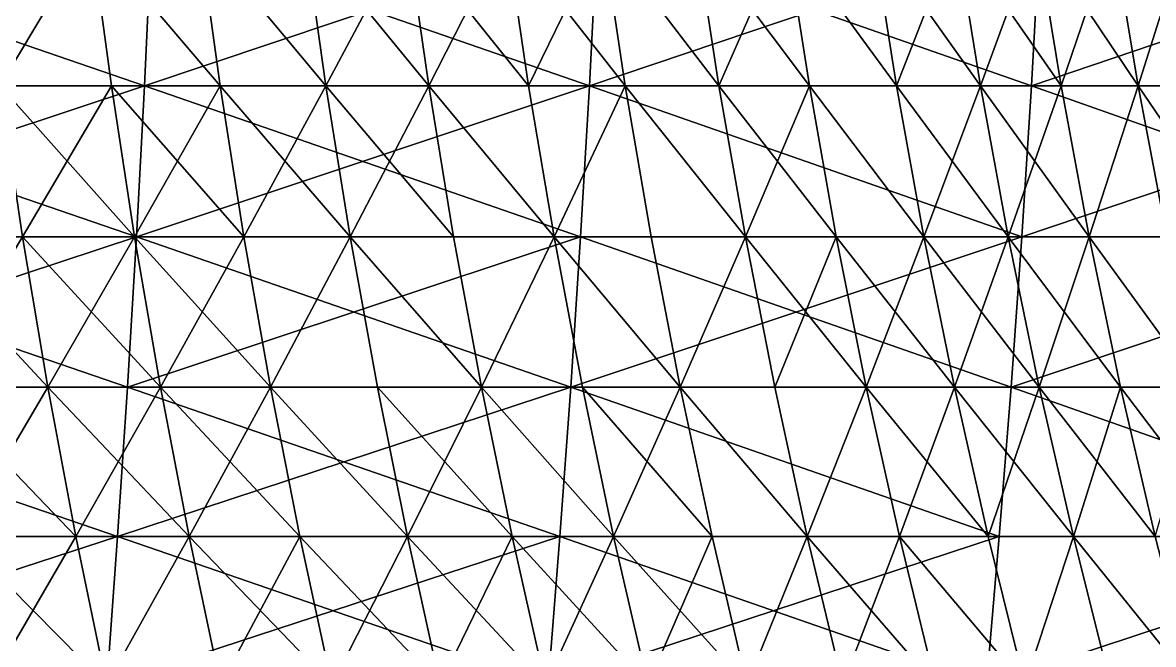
# Model space of a CAD drawing. Header units: millimetres. Extents: x -3250 to 6200, y -3250 to 3250.
# Drawn here: x 4372.6 to 4518.5, y -230.6 to -150.4 of the extents above; entities that cross this region are included whole.
import ezdxf

# ---------------------------------------------------------------- set-up
doc = ezdxf.new("R2010")
doc.units = ezdxf.units.MM
doc.header["$MEASUREMENT"] = 0
doc.layers.add('MESH_3D', color=2, linetype='CONTINUOUS')

msp = doc.modelspace()

# ---------------------------------------------------------------- linework, layer by layer
at = {"layer": 'MESH_3D'}
for points in [[(4331.35, -138.92, 472.02), (4388.3, -158.52, 489.59), (4330.52, -158.52, 475.64)], [(4389.22, -138.92, 26214.01), (4330.52, -158.52, 26224.36), (4388.3, -158.52, 26210.41)], [(4389.22, -138.92, 26214.01), (4331.35, -138.92, 26227.98), (4330.52, -158.52, 26224.36)], [(4331.35, -138.92, 472.02), (4389.22, -138.92, 485.99), (4388.3, -158.52, 489.59)], [(4369.66, -158.52, 2215.95), (4381.39, -138.92, 2232.92), (4367.08, -138.92, 2218.61)], [(4381.39, -138.92, 24467.08), (4369.66, -158.52, 24484.05), (4367.08, -138.92, 24481.39)], [(4369.66, -158.52, 2215.95), (4384.05, -158.52, 2230.34), (4381.39, -138.92, 2232.92)], [(4384.05, -158.52, 24469.66), (4369.66, -158.52, 24484.05), (4381.39, -138.92, 24467.08)], [(4381.39, -138.92, 2232.92), (4398.07, -158.52, 2245.07), (4395.35, -138.92, 2247.6)], [(4384.05, -158.52, 2230.34), (4398.07, -158.52, 2245.07), (4381.39, -138.92, 2232.92)], [(4398.07, -158.52, 24454.93), (4384.05, -158.52, 24469.66), (4381.39, -138.92, 24467.08)], [(4398.07, -158.52, 24454.93), (4381.39, -138.92, 24467.08), (4395.35, -138.92, 24452.4)], [(4389.22, -138.92, 485.99), (4445.72, -158.52, 504.97), (4388.3, -158.52, 489.59)], [(4446.73, -138.92, 26198.6), (4388.3, -158.52, 26210.41), (4445.72, -158.52, 26195.03)], [(4446.73, -138.92, 26198.6), (4389.22, -138.92, 26214.01), (4388.3, -158.52, 26210.41)], [(4389.22, -138.92, 485.99), (4446.73, -138.92, 501.4), (4445.72, -158.52, 504.97)], [(4395.35, -138.92, 2247.6), (4411.72, -158.52, 2260.16), (4408.94, -138.92, 2262.61)], [(4398.07, -158.52, 2245.07), (4411.72, -158.52, 2260.16), (4395.35, -138.92, 2247.6)], [(4411.72, -158.52, 24439.84), (4398.07, -158.52, 24454.93), (4395.35, -138.92, 24452.4)], [(4411.72, -158.52, 24439.84), (4395.35, -138.92, 24452.4), (4408.94, -138.92, 24437.39)], [(4411.72, -158.52, 2260.16), (4422.15, -138.92, 2277.96), (4408.94, -138.92, 2262.61)], [(4424.99, -158.52, 24424.43), (4411.72, -158.52, 24439.84), (4408.94, -138.92, 24437.39)], [(4424.99, -158.52, 24424.43), (4408.94, -138.92, 24437.39), (4422.15, -138.92, 24422.04)], [(4411.72, -158.52, 2260.16), (4424.99, -158.52, 2275.57), (4422.15, -138.92, 2277.96)], [(4422.15, -138.92, 2277.96), (4437.87, -158.52, 2291.32), (4434.97, -138.92, 2293.63)], [(4424.99, -158.52, 2275.57), (4437.87, -158.52, 2291.32), (4422.15, -138.92, 2277.96)], [(4434.97, -138.92, 24406.37), (4424.99, -158.52, 24424.43), (4422.15, -138.92, 24422.04)], [(4437.87, -158.52, 24408.68), (4424.99, -158.52, 24424.43), (4434.97, -138.92, 24406.37)], [(4437.87, -158.52, 2291.32), (4447.39, -138.92, 2309.62), (4434.97, -138.92, 2293.63)], [(4450.35, -158.52, 24392.62), (4434.97, -138.92, 24406.37), (4447.39, -138.92, 24390.38)], [(4450.35, -158.52, 24392.62), (4437.87, -158.52, 24408.68), (4434.97, -138.92, 24406.37)], [(4437.87, -158.52, 2291.32), (4450.35, -158.52, 2307.38), (4447.39, -138.92, 2309.62)], [(4446.73, -138.92, 501.4), (4502.74, -158.52, 521.78), (4445.72, -158.52, 504.97)], [(4503.83, -138.92, 26181.76), (4446.73, -138.92, 26198.6), (4445.72, -158.52, 26195.03)], [(4503.83, -138.92, 26181.76), (4445.72, -158.52, 26195.03), (4502.74, -158.52, 26178.22)], [(4446.73, -138.92, 501.4), (4503.83, -138.92, 518.24), (4502.74, -158.52, 521.78)], [(4447.39, -138.92, 2309.62), (4462.43, -158.52, 2323.75), (4459.42, -138.92, 2325.91)], [(4450.35, -158.52, 2307.38), (4462.43, -158.52, 2323.75), (4447.39, -138.92, 2309.62)], [(4462.43, -158.52, 24376.25), (4450.35, -158.52, 24392.62), (4447.39, -138.92, 24390.38)], [(4462.43, -158.52, 24376.25), (4447.39, -138.92, 24390.38), (4459.42, -138.92, 24374.09)], [(4462.43, -158.52, 2323.75), (4471.03, -138.92, 2342.5), (4459.42, -138.92, 2325.91)], [(4474.1, -158.52, 24359.59), (4462.43, -158.52, 24376.25), (4459.42, -138.92, 24374.09)], [(4474.1, -158.52, 24359.59), (4459.42, -138.92, 24374.09), (4471.03, -138.92, 24357.5)], [(4462.43, -158.52, 2323.75), (4474.1, -158.52, 2340.41), (4471.03, -138.92, 2342.5)], [(4471.03, -138.92, 2342.5), (4485.35, -158.52, 2357.36), (4482.23, -138.92, 2359.37)], [(4474.1, -158.52, 2340.41), (4485.35, -158.52, 2357.36), (4471.03, -138.92, 2342.5)], [(4485.35, -158.52, 24342.64), (4471.03, -138.92, 24357.5), (4482.23, -138.92, 24340.63)], [(4485.35, -158.52, 24342.64), (4474.1, -158.52, 24359.59), (4471.03, -138.92, 24357.5)], [(4485.35, -158.52, 2357.36), (4493, -138.92, 2376.51), (4482.23, -138.92, 2359.37)], [(4496.17, -158.52, 24325.42), (4485.35, -158.52, 24342.64), (4482.23, -138.92, 24340.63)], [(4496.17, -158.52, 24325.42), (4482.23, -138.92, 24340.63), (4493, -138.92, 24323.49)], [(4485.35, -158.52, 2357.36), (4496.17, -158.52, 2374.58), (4493, -138.92, 2376.51)], [(4496.17, -158.52, 2374.58), (4503.35, -138.92, 2393.92), (4493, -138.92, 2376.51)], [(4506.56, -158.52, 24307.93), (4493, -138.92, 24323.49), (4503.35, -138.92, 24306.08)], [(4506.56, -158.52, 24307.93), (4496.17, -158.52, 24325.42), (4493, -138.92, 24323.49)], [(4496.17, -158.52, 2374.58), (4506.56, -158.52, 2392.07), (4503.35, -138.92, 2393.92)], [(4503.83, -138.92, 518.24), (4559.32, -158.52, 540.01), (4502.74, -158.52, 521.78)], [(4560.5, -138.92, 26163.5), (4502.74, -158.52, 26178.22), (4559.32, -158.52, 26159.99)], [(4560.5, -138.92, 26163.5), (4503.83, -138.92, 26181.76), (4502.74, -158.52, 26178.22)], [(4506.56, -158.52, 2392.07), (4513.25, -138.92, 2411.58), (4503.35, -138.92, 2393.92)], [(4516.51, -158.52, 24290.19), (4506.56, -158.52, 24307.93), (4503.35, -138.92, 24306.08)], [(4516.51, -158.52, 24290.19), (4503.35, -138.92, 24306.08), (4513.25, -138.92, 24288.42)], [(4503.83, -138.92, 518.24), (4560.5, -138.92, 536.5), (4559.32, -158.52, 540.01)], [(4506.56, -158.52, 2392.07), (4516.51, -158.52, 2409.81), (4513.25, -138.92, 2411.58)], [(4516.51, -158.52, 2409.81), (4522.71, -138.92, 2429.49), (4513.25, -138.92, 2411.58)], [(4522.71, -138.92, 24270.51), (4516.51, -158.52, 24290.19), (4513.25, -138.92, 24288.42)], [(4516.51, -158.52, 2409.81), (4526.01, -158.52, 2427.8), (4522.71, -138.92, 2429.49)], [(4526.01, -158.52, 24272.2), (4516.51, -158.52, 24290.19), (4522.71, -138.92, 24270.51)], [(4329.59, -178.02, 479.73), (4388.3, -158.52, 489.59), (4387.27, -178.02, 493.65)], [(4330.52, -158.52, 475.64), (4388.3, -158.52, 489.59), (4329.59, -178.02, 479.73)], [(4387.27, -178.02, 26206.35), (4330.52, -158.52, 26224.36), (4329.59, -178.02, 26220.27)], [(4388.3, -158.52, 26210.41), (4330.52, -158.52, 26224.36), (4387.27, -178.02, 26206.35)], [(4357.78, -178.02, 2198.86), (4372.59, -178.02, 2212.95), (4369.66, -158.52, 2215.95)], [(4372.59, -178.02, 2212.95), (4384.05, -158.52, 2230.34), (4369.66, -158.52, 2215.95)], [(4387.05, -178.02, 24472.59), (4372.59, -178.02, 24487.05), (4369.66, -158.52, 24484.05)], [(4387.05, -178.02, 24472.59), (4369.66, -158.52, 24484.05), (4384.05, -158.52, 24469.66)], [(4372.59, -178.02, 2212.95), (4387.05, -178.02, 2227.41), (4384.05, -158.52, 2230.34)], [(4387.05, -178.02, 2227.41), (4398.07, -158.52, 2245.07), (4384.05, -158.52, 2230.34)], [(4401.14, -178.02, 24457.78), (4384.05, -158.52, 24469.66), (4398.07, -158.52, 24454.93)], [(4401.14, -178.02, 24457.78), (4387.05, -178.02, 24472.59), (4384.05, -158.52, 24469.66)], [(4387.05, -178.02, 2227.41), (4401.14, -178.02, 2242.22), (4398.07, -158.52, 2245.07)], [(4388.3, -158.52, 489.59), (4444.58, -178.02, 509.01), (4387.27, -178.02, 493.65)], [(4445.72, -158.52, 26195.03), (4388.3, -158.52, 26210.41), (4387.27, -178.02, 26206.35)], [(4445.72, -158.52, 26195.03), (4387.27, -178.02, 26206.35), (4444.58, -178.02, 26190.99)], [(4388.3, -158.52, 489.59), (4445.72, -158.52, 504.97), (4444.58, -178.02, 509.01)], [(4398.07, -158.52, 2245.07), (4414.86, -178.02, 2257.38), (4411.72, -158.52, 2260.16)], [(4401.14, -178.02, 2242.22), (4414.86, -178.02, 2257.38), (4398.07, -158.52, 2245.07)], [(4411.72, -158.52, 24439.84), (4401.14, -178.02, 24457.78), (4398.07, -158.52, 24454.93)], [(4414.86, -178.02, 24442.62), (4401.14, -178.02, 24457.78), (4411.72, -158.52, 24439.84)], [(4414.86, -178.02, 2257.38), (4424.99, -158.52, 2275.57), (4411.72, -158.52, 2260.16)], [(4428.2, -178.02, 24427.12), (4414.86, -178.02, 24442.62), (4411.72, -158.52, 24439.84)], [(4428.2, -178.02, 24427.12), (4411.72, -158.52, 24439.84), (4424.99, -158.52, 24424.43)], [(4414.86, -178.02, 2257.38), (4428.2, -178.02, 2272.88), (4424.99, -158.52, 2275.57)], [(4424.99, -158.52, 2275.57), (4441.15, -178.02, 2288.7), (4437.87, -158.52, 2291.32)], [(4428.2, -178.02, 2272.88), (4441.15, -178.02, 2288.7), (4424.99, -158.52, 2275.57)], [(4441.15, -178.02, 24411.3), (4428.2, -178.02, 24427.12), (4424.99, -158.52, 24424.43)], [(4441.15, -178.02, 24411.3), (4424.99, -158.52, 24424.43), (4437.87, -158.52, 24408.68)], [(4441.15, -178.02, 2288.7), (4450.35, -158.52, 2307.38), (4437.87, -158.52, 2291.32)], [(4450.35, -158.52, 24392.62), (4441.15, -178.02, 24411.3), (4437.87, -158.52, 24408.68)], [(4441.15, -178.02, 2288.7), (4453.69, -178.02, 2304.85), (4450.35, -158.52, 2307.38)], [(4453.69, -178.02, 24395.15), (4441.15, -178.02, 24411.3), (4450.35, -158.52, 24392.62)], [(4445.72, -158.52, 504.97), (4501.5, -178.02, 525.79), (4444.58, -178.02, 509.01)], [(4501.5, -178.02, 26174.21), (4445.72, -158.52, 26195.03), (4444.58, -178.02, 26190.99)], [(4445.72, -158.52, 504.97), (4502.74, -158.52, 521.78), (4501.5, -178.02, 525.79)], [(4502.74, -158.52, 26178.22), (4445.72, -158.52, 26195.03), (4501.5, -178.02, 26174.21)], [(4450.35, -158.52, 2307.38), (4465.84, -178.02, 2321.3), (4462.43, -158.52, 2323.75)], [(4453.69, -178.02, 2304.85), (4465.84, -178.02, 2321.3), (4450.35, -158.52, 2307.38)], [(4465.84, -178.02, 24378.7), (4453.69, -178.02, 24395.15), (4450.35, -158.52, 24392.62)], [(4465.84, -178.02, 24378.7), (4450.35, -158.52, 24392.62), (4462.43, -158.52, 24376.25)], [(4465.84, -178.02, 2321.3), (4474.1, -158.52, 2340.41), (4462.43, -158.52, 2323.75)], [(4477.56, -178.02, 24361.95), (4465.84, -178.02, 24378.7), (4462.43, -158.52, 24376.25)], [(4477.56, -178.02, 24361.95), (4462.43, -158.52, 24376.25), (4474.1, -158.52, 24359.59)], [(4465.84, -178.02, 2321.3), (4477.56, -178.02, 2338.05), (4474.1, -158.52, 2340.41)], [(4474.1, -158.52, 2340.41), (4488.87, -178.02, 2355.08), (4485.35, -158.52, 2357.36)], [(4477.56, -178.02, 2338.05), (4488.87, -178.02, 2355.08), (4474.1, -158.52, 2340.41)], [(4488.87, -178.02, 24344.92), (4474.1, -158.52, 24359.59), (4485.35, -158.52, 24342.64)], [(4488.87, -178.02, 24344.92), (4477.56, -178.02, 24361.95), (4474.1, -158.52, 24359.59)], [(4485.35, -158.52, 2357.36), (4499.75, -178.02, 2372.39), (4496.17, -158.52, 2374.58)], [(4488.87, -178.02, 2355.08), (4499.75, -178.02, 2372.39), (4485.35, -158.52, 2357.36)], [(4496.17, -158.52, 24325.42), (4488.87, -178.02, 24344.92), (4485.35, -158.52, 24342.64)], [(4499.75, -178.02, 24327.61), (4488.87, -178.02, 24344.92), (4496.17, -158.52, 24325.42)], [(4499.75, -178.02, 2372.39), (4506.56, -158.52, 2392.07), (4496.17, -158.52, 2374.58)], [(4510.19, -178.02, 24310.03), (4496.17, -158.52, 24325.42), (4506.56, -158.52, 24307.93)], [(4510.19, -178.02, 24310.03), (4499.75, -178.02, 24327.61), (4496.17, -158.52, 24325.42)], [(4499.75, -178.02, 2372.39), (4510.19, -178.02, 2389.97), (4506.56, -158.52, 2392.07)], [(4501.5, -178.02, 525.79), (4559.32, -158.52, 540.01), (4557.98, -178.02, 543.99)], [(4502.74, -158.52, 521.78), (4559.32, -158.52, 540.01), (4501.5, -178.02, 525.79)], [(4557.98, -178.02, 26156.01), (4502.74, -158.52, 26178.22), (4501.5, -178.02, 26174.21)], [(4559.32, -158.52, 26159.99), (4502.74, -158.52, 26178.22), (4557.98, -178.02, 26156.01)], [(4510.19, -178.02, 2389.97), (4516.51, -158.52, 2409.81), (4506.56, -158.52, 2392.07)], [(4516.51, -158.52, 24290.19), (4510.19, -178.02, 24310.03), (4506.56, -158.52, 24307.93)], [(4510.19, -178.02, 2389.97), (4520.19, -178.02, 2407.8), (4516.51, -158.52, 2409.81)], [(4520.19, -178.02, 24292.2), (4510.19, -178.02, 24310.03), (4516.51, -158.52, 24290.19)], [(4520.19, -178.02, 2407.8), (4526.01, -158.52, 2427.8), (4516.51, -158.52, 2409.81)], [(4529.75, -178.02, 24274.12), (4520.19, -178.02, 24292.2), (4516.51, -158.52, 24290.19)], [(4529.75, -178.02, 24274.12), (4516.51, -158.52, 24290.19), (4526.01, -158.52, 24272.2)], [(4329.59, -178.02, 479.73), (4386.11, -197.41, 498.19), (4328.55, -197.41, 484.29)], [(4387.27, -178.02, 26206.35), (4328.55, -197.41, 26215.71), (4386.11, -197.41, 26201.81)], [(4387.27, -178.02, 26206.35), (4329.59, -178.02, 26220.27), (4328.55, -197.41, 26215.71)], [(4329.59, -178.02, 479.73), (4387.27, -178.02, 493.65), (4386.11, -197.41, 498.19)], [(4360.96, -197.41, 2195.42), (4372.59, -178.02, 2212.95), (4357.78, -178.02, 2198.86)], [(4375.86, -197.41, 24490.4), (4357.78, -178.02, 24501.14), (4372.59, -178.02, 24487.05)], [(4375.86, -197.41, 24490.4), (4360.96, -197.41, 24504.58), (4357.78, -178.02, 24501.14)], [(4360.96, -197.41, 2195.42), (4375.86, -197.41, 2209.6), (4372.59, -178.02, 2212.95)], [(4372.59, -178.02, 2212.95), (4390.4, -197.41, 2224.14), (4387.05, -178.02, 2227.41)], [(4375.86, -197.41, 2209.6), (4390.4, -197.41, 2224.14), (4372.59, -178.02, 2212.95)], [(4387.05, -178.02, 24472.59), (4375.86, -197.41, 24490.4), (4372.59, -178.02, 24487.05)], [(4390.4, -197.41, 24475.86), (4375.86, -197.41, 24490.4), (4387.05, -178.02, 24472.59)], [(4387.27, -178.02, 493.65), (4443.32, -197.41, 513.52), (4386.11, -197.41, 498.19)], [(4444.58, -178.02, 26190.99), (4386.11, -197.41, 26201.81), (4443.32, -197.41, 26186.48)], [(4444.58, -178.02, 26190.99), (4387.27, -178.02, 26206.35), (4386.11, -197.41, 26201.81)], [(4390.4, -197.41, 2224.14), (4401.14, -178.02, 2242.22), (4387.05, -178.02, 2227.41)], [(4404.58, -197.41, 24460.96), (4390.4, -197.41, 24475.86), (4387.05, -178.02, 24472.59)], [(4404.58, -197.41, 24460.96), (4387.05, -178.02, 24472.59), (4401.14, -178.02, 24457.78)], [(4387.27, -178.02, 493.65), (4444.58, -178.02, 509.01), (4443.32, -197.41, 513.52)], [(4390.4, -197.41, 2224.14), (4404.58, -197.41, 2239.04), (4401.14, -178.02, 2242.22)], [(4404.58, -197.41, 2239.04), (4414.86, -178.02, 2257.38), (4401.14, -178.02, 2242.22)], [(4414.86, -178.02, 24442.62), (4404.58, -197.41, 24460.96), (4401.14, -178.02, 24457.78)], [(4404.58, -197.41, 2239.04), (4418.37, -197.41, 2254.28), (4414.86, -178.02, 2257.38)], [(4418.37, -197.41, 24445.72), (4404.58, -197.41, 24460.96), (4414.86, -178.02, 24442.62)], [(4414.86, -178.02, 2257.38), (4431.79, -197.41, 2269.87), (4428.2, -178.02, 2272.88)], [(4418.37, -197.41, 2254.28), (4431.79, -197.41, 2269.87), (4414.86, -178.02, 2257.38)], [(4431.79, -197.41, 24430.13), (4418.37, -197.41, 24445.72), (4414.86, -178.02, 24442.62)], [(4431.79, -197.41, 24430.13), (4414.86, -178.02, 24442.62), (4428.2, -178.02, 24427.12)], [(4431.79, -197.41, 2269.87), (4441.15, -178.02, 2288.7), (4428.2, -178.02, 2272.88)], [(4441.15, -178.02, 24411.3), (4431.79, -197.41, 24430.13), (4428.2, -178.02, 24427.12)], [(4431.79, -197.41, 2269.87), (4444.81, -197.41, 2285.78), (4441.15, -178.02, 2288.7)], [(4444.81, -197.41, 24414.22), (4431.79, -197.41, 24430.13), (4441.15, -178.02, 24411.3)], [(4441.15, -178.02, 2288.7), (4457.43, -197.41, 2302.02), (4453.69, -178.02, 2304.85)], [(4444.81, -197.41, 2285.78), (4457.43, -197.41, 2302.02), (4441.15, -178.02, 2288.7)], [(4457.43, -197.41, 24397.98), (4441.15, -178.02, 24411.3), (4453.69, -178.02, 24395.15)], [(4457.43, -197.41, 24397.98), (4444.81, -197.41, 24414.22), (4441.15, -178.02, 24411.3)], [(4444.58, -178.02, 509.01), (4500.12, -197.41, 530.26), (4443.32, -197.41, 513.52)], [(4501.5, -178.02, 26174.21), (4443.32, -197.41, 26186.48), (4500.12, -197.41, 26169.74)], [(4501.5, -178.02, 26174.21), (4444.58, -178.02, 26190.99), (4443.32, -197.41, 26186.48)], [(4444.58, -178.02, 509.01), (4501.5, -178.02, 525.79), (4500.12, -197.41, 530.26)], [(4457.43, -197.41, 2302.02), (4465.84, -178.02, 2321.3), (4453.69, -178.02, 2304.85)], [(4465.84, -178.02, 24378.7), (4457.43, -197.41, 24397.98), (4453.69, -178.02, 24395.15)], [(4457.43, -197.41, 2302.02), (4469.64, -197.41, 2318.56), (4465.84, -178.02, 2321.3)], [(4469.64, -197.41, 24381.44), (4457.43, -197.41, 24397.98), (4465.84, -178.02, 24378.7)], [(4469.64, -197.41, 2318.56), (4477.56, -178.02, 2338.05), (4465.84, -178.02, 2321.3)], [(4481.43, -197.41, 24364.59), (4465.84, -178.02, 24378.7), (4477.56, -178.02, 24361.95)], [(4481.43, -197.41, 24364.59), (4469.64, -197.41, 24381.44), (4465.84, -178.02, 24378.7)], [(4469.64, -197.41, 2318.56), (4481.43, -197.41, 2335.41), (4477.56, -178.02, 2338.05)], [(4481.43, -197.41, 2335.41), (4488.87, -178.02, 2355.08), (4477.56, -178.02, 2338.05)], [(4492.8, -197.41, 24347.46), (4481.43, -197.41, 24364.59), (4477.56, -178.02, 24361.95)], [(4492.8, -197.41, 24347.46), (4477.56, -178.02, 24361.95), (4488.87, -178.02, 24344.92)], [(4481.43, -197.41, 2335.41), (4492.8, -197.41, 2352.54), (4488.87, -178.02, 2355.08)], [(4492.8, -197.41, 2352.54), (4499.75, -178.02, 2372.39), (4488.87, -178.02, 2355.08)], [(4503.74, -197.41, 24330.05), (4492.8, -197.41, 24347.46), (4488.87, -178.02, 24344.92)], [(4503.74, -197.41, 24330.05), (4488.87, -178.02, 24344.92), (4499.75, -178.02, 24327.61)], [(4492.8, -197.41, 2352.54), (4503.74, -197.41, 2369.95), (4499.75, -178.02, 2372.39)], [(4503.74, -197.41, 2369.95), (4510.19, -178.02, 2389.97), (4499.75, -178.02, 2372.39)], [(4514.24, -197.41, 24312.37), (4503.74, -197.41, 24330.05), (4499.75, -178.02, 24327.61)], [(4514.24, -197.41, 24312.37), (4499.75, -178.02, 24327.61), (4510.19, -178.02, 24310.03)], [(4500.12, -197.41, 530.26), (4557.98, -178.02, 543.99), (4556.49, -197.41, 548.42)], [(4501.5, -178.02, 525.79), (4557.98, -178.02, 543.99), (4500.12, -197.41, 530.26)], [(4557.98, -178.02, 26156.01), (4501.5, -178.02, 26174.21), (4500.12, -197.41, 26169.74)], [(4557.98, -178.02, 26156.01), (4500.12, -197.41, 26169.74), (4556.49, -197.41, 26151.58)], [(4503.74, -197.41, 2369.95), (4514.24, -197.41, 2387.63), (4510.19, -178.02, 2389.97)], [(4510.19, -178.02, 2389.97), (4524.3, -197.41, 2405.57), (4520.19, -178.02, 2407.8)], [(4514.24, -197.41, 2387.63), (4524.3, -197.41, 2405.57), (4510.19, -178.02, 2389.97)], [(4524.3, -197.41, 24294.43), (4510.19, -178.02, 24310.03), (4520.19, -178.02, 24292.2)], [(4524.3, -197.41, 24294.43), (4514.24, -197.41, 24312.37), (4510.19, -178.02, 24310.03)], [(4328.55, -197.41, 484.29), (4384.84, -216.67, 503.19), (4327.4, -216.67, 489.32)], [(4384.84, -216.67, 26196.81), (4328.55, -197.41, 26215.71), (4327.4, -216.67, 26210.68)], [(4328.55, -197.41, 484.29), (4386.11, -197.41, 498.19), (4384.84, -216.67, 503.19)], [(4386.11, -197.41, 26201.81), (4328.55, -197.41, 26215.71), (4384.84, -216.67, 26196.81)], [(4364.48, -216.67, 2191.64), (4375.86, -197.41, 2209.6), (4360.96, -197.41, 2195.42)], [(4379.47, -216.67, 24494.1), (4364.48, -216.67, 24508.36), (4360.96, -197.41, 24504.58)], [(4379.47, -216.67, 24494.1), (4360.96, -197.41, 24504.58), (4375.86, -197.41, 24490.4)], [(4364.48, -216.67, 2191.64), (4379.47, -216.67, 2205.9), (4375.86, -197.41, 2209.6)], [(4379.47, -216.67, 2205.9), (4390.4, -197.41, 2224.14), (4375.86, -197.41, 2209.6)], [(4394.1, -216.67, 24479.47), (4375.86, -197.41, 24490.4), (4390.4, -197.41, 24475.86)], [(4394.1, -216.67, 24479.47), (4379.47, -216.67, 24494.1), (4375.86, -197.41, 24490.4)], [(4379.47, -216.67, 2205.9), (4394.1, -216.67, 2220.53), (4390.4, -197.41, 2224.14)], [(4386.11, -197.41, 498.19), (4441.92, -216.67, 518.48), (4384.84, -216.67, 503.19)], [(4443.32, -197.41, 26186.48), (4384.84, -216.67, 26196.81), (4441.92, -216.67, 26181.52)], [(4443.32, -197.41, 26186.48), (4386.11, -197.41, 26201.81), (4384.84, -216.67, 26196.81)], [(4386.11, -197.41, 498.19), (4443.32, -197.41, 513.52), (4441.92, -216.67, 518.48)], [(4394.1, -216.67, 2220.53), (4404.58, -197.41, 2239.04), (4390.4, -197.41, 2224.14)], [(4408.36, -216.67, 24464.48), (4394.1, -216.67, 24479.47), (4390.4, -197.41, 24475.86)], [(4408.36, -216.67, 24464.48), (4390.4, -197.41, 24475.86), (4404.58, -197.41, 24460.96)], [(4394.1, -216.67, 2220.53), (4408.36, -216.67, 2235.52), (4404.58, -197.41, 2239.04)], [(4404.58, -197.41, 2239.04), (4422.24, -216.67, 2250.87), (4418.37, -197.41, 2254.28)], [(4408.36, -216.67, 2235.52), (4422.24, -216.67, 2250.87), (4404.58, -197.41, 2239.04)], [(4422.24, -216.67, 24449.13), (4404.58, -197.41, 24460.96), (4418.37, -197.41, 24445.72)], [(4422.24, -216.67, 24449.13), (4408.36, -216.67, 24464.48), (4404.58, -197.41, 24460.96)], [(4422.24, -216.67, 2250.87), (4431.79, -197.41, 2269.87), (4418.37, -197.41, 2254.28)], [(4435.74, -216.67, 24433.45), (4418.37, -197.41, 24445.72), (4431.79, -197.41, 24430.13)], [(4435.74, -216.67, 24433.45), (4422.24, -216.67, 24449.13), (4418.37, -197.41, 24445.72)], [(4422.24, -216.67, 2250.87), (4435.74, -216.67, 2266.55), (4431.79, -197.41, 2269.87)], [(4431.79, -197.41, 2269.87), (4448.84, -216.67, 2282.57), (4444.81, -197.41, 2285.78)], [(4435.74, -216.67, 2266.55), (4448.84, -216.67, 2282.57), (4431.79, -197.41, 2269.87)], [(4448.84, -216.67, 24417.43), (4431.79, -197.41, 24430.13), (4444.81, -197.41, 24414.22)], [(4448.84, -216.67, 24417.43), (4435.74, -216.67, 24433.45), (4431.79, -197.41, 24430.13)], [(4443.32, -197.41, 513.52), (4498.6, -216.67, 535.2), (4441.92, -216.67, 518.48)], [(4498.6, -216.67, 26164.8), (4443.32, -197.41, 26186.48), (4441.92, -216.67, 26181.52)], [(4443.32, -197.41, 513.52), (4500.12, -197.41, 530.26), (4498.6, -216.67, 535.2)], [(4500.12, -197.41, 26169.74), (4443.32, -197.41, 26186.48), (4498.6, -216.67, 26164.8)], [(4448.84, -216.67, 2282.57), (4457.43, -197.41, 2302.02), (4444.81, -197.41, 2285.78)], [(4461.54, -216.67, 24401.1), (4448.84, -216.67, 24417.43), (4444.81, -197.41, 24414.22)], [(4461.54, -216.67, 24401.1), (4444.81, -197.41, 24414.22), (4457.43, -197.41, 24397.98)], [(4448.84, -216.67, 2282.57), (4461.54, -216.67, 2298.9), (4457.43, -197.41, 2302.02)], [(4457.43, -197.41, 2302.02), (4473.83, -216.67, 2315.55), (4469.64, -197.41, 2318.56)], [(4461.54, -216.67, 2298.9), (4473.83, -216.67, 2315.55), (4457.43, -197.41, 2302.02)], [(4473.83, -216.67, 24384.45), (4461.54, -216.67, 24401.1), (4457.43, -197.41, 24397.98)], [(4473.83, -216.67, 24384.45), (4457.43, -197.41, 24397.98), (4469.64, -197.41, 24381.44)], [(4473.83, -216.67, 2315.55), (4481.43, -197.41, 2335.41), (4469.64, -197.41, 2318.56)], [(4481.43, -197.41, 24364.59), (4473.83, -216.67, 24384.45), (4469.64, -197.41, 24381.44)], [(4473.83, -216.67, 2315.55), (4485.7, -216.67, 2332.5), (4481.43, -197.41, 2335.41)], [(4485.7, -216.67, 24367.5), (4473.83, -216.67, 24384.45), (4481.43, -197.41, 24364.59)], [(4485.7, -216.67, 2332.5), (4492.8, -197.41, 2352.54), (4481.43, -197.41, 2335.41)], [(4497.14, -216.67, 24350.26), (4485.7, -216.67, 24367.5), (4481.43, -197.41, 24364.59)], [(4497.14, -216.67, 24350.26), (4481.43, -197.41, 24364.59), (4492.8, -197.41, 24347.46)], [(4485.7, -216.67, 2332.5), (4497.14, -216.67, 2349.74), (4492.8, -197.41, 2352.54)], [(4497.14, -216.67, 2349.74), (4503.74, -197.41, 2369.95), (4492.8, -197.41, 2352.54)], [(4508.15, -216.67, 24332.74), (4497.14, -216.67, 24350.26), (4492.8, -197.41, 24347.46)], [(4508.15, -216.67, 24332.74), (4492.8, -197.41, 24347.46), (4503.74, -197.41, 24330.05)], [(4497.14, -216.67, 2349.74), (4508.15, -216.67, 2367.26), (4503.74, -197.41, 2369.95)], [(4500.12, -197.41, 530.26), (4554.85, -216.67, 553.32), (4498.6, -216.67, 535.2)], [(4554.85, -216.67, 26146.68), (4500.12, -197.41, 26169.74), (4498.6, -216.67, 26164.8)], [(4500.12, -197.41, 530.26), (4556.49, -197.41, 548.42), (4554.85, -216.67, 553.32)], [(4556.49, -197.41, 26151.58), (4500.12, -197.41, 26169.74), (4554.85, -216.67, 26146.68)], [(4508.15, -216.67, 2367.26), (4514.24, -197.41, 2387.63), (4503.74, -197.41, 2369.95)], [(4518.72, -216.67, 24314.95), (4503.74, -197.41, 24330.05), (4514.24, -197.41, 24312.37)], [(4518.72, -216.67, 24314.95), (4508.15, -216.67, 24332.74), (4503.74, -197.41, 24330.05)], [(4508.15, -216.67, 2367.26), (4518.72, -216.67, 2385.05), (4514.24, -197.41, 2387.63)], [(4518.72, -216.67, 2385.05), (4524.3, -197.41, 2405.57), (4514.24, -197.41, 2387.63)], [(4528.84, -216.67, 24296.9), (4514.24, -197.41, 24312.37), (4524.3, -197.41, 24294.43)], [(4528.84, -216.67, 24296.9), (4518.72, -216.67, 24314.95), (4514.24, -197.41, 24312.37)], [(4326.14, -235.8, 494.82), (4384.84, -216.67, 503.19), (4383.45, -235.8, 508.66)], [(4327.4, -216.67, 489.32), (4384.84, -216.67, 503.19), (4326.14, -235.8, 494.82)], [(4383.45, -235.8, 26191.34), (4327.4, -216.67, 26210.68), (4326.14, -235.8, 26205.18)], [(4384.84, -216.67, 26196.81), (4327.4, -216.67, 26210.68), (4383.45, -235.8, 26191.34)], [(4368.31, -235.8, 2187.5), (4379.47, -216.67, 2205.9), (4364.48, -216.67, 2191.64)], [(4383.41, -235.8, 24498.14), (4364.48, -216.67, 24508.36), (4379.47, -216.67, 24494.1)], [(4383.41, -235.8, 24498.14), (4368.31, -235.8, 24512.5), (4364.48, -216.67, 24508.36)], [(4368.31, -235.8, 2187.5), (4383.41, -235.8, 2201.86), (4379.47, -216.67, 2205.9)], [(4383.41, -235.8, 2201.86), (4394.1, -216.67, 2220.53), (4379.47, -216.67, 2205.9)], [(4394.1, -216.67, 24479.47), (4383.41, -235.8, 24498.14), (4379.47, -216.67, 24494.1)], [(4383.41, -235.8, 2201.86), (4398.14, -235.8, 2216.59), (4394.1, -216.67, 2220.53)], [(4398.14, -235.8, 24483.41), (4383.41, -235.8, 24498.14), (4394.1, -216.67, 24479.47)], [(4384.84, -216.67, 503.19), (4440.39, -235.8, 523.92), (4383.45, -235.8, 508.66)], [(4441.92, -216.67, 26181.52), (4383.45, -235.8, 26191.34), (4440.39, -235.8, 26176.08)], [(4441.92, -216.67, 26181.52), (4384.84, -216.67, 26196.81), (4383.45, -235.8, 26191.34)], [(4384.84, -216.67, 503.19), (4441.92, -216.67, 518.48), (4440.39, -235.8, 523.92)], [(4398.14, -235.8, 2216.59), (4408.36, -216.67, 2235.52), (4394.1, -216.67, 2220.53)], [(4412.5, -235.8, 24468.31), (4398.14, -235.8, 24483.41), (4394.1, -216.67, 24479.47)], [(4412.5, -235.8, 24468.31), (4394.1, -216.67, 24479.47), (4408.36, -216.67, 24464.48)], [(4398.14, -235.8, 2216.59), (4412.5, -235.8, 2231.69), (4408.36, -216.67, 2235.52)], [(4412.5, -235.8, 2231.69), (4422.24, -216.67, 2250.87), (4408.36, -216.67, 2235.52)], [(4426.47, -235.8, 24452.87), (4412.5, -235.8, 24468.31), (4408.36, -216.67, 24464.48)], [(4426.47, -235.8, 24452.87), (4408.36, -216.67, 24464.48), (4422.24, -216.67, 24449.13)], [(4412.5, -235.8, 2231.69), (4426.47, -235.8, 2247.13), (4422.24, -216.67, 2250.87)], [(4426.47, -235.8, 2247.13), (4435.74, -216.67, 2266.55), (4422.24, -216.67, 2250.87)], [(4440.06, -235.8, 24437.08), (4426.47, -235.8, 24452.87), (4422.24, -216.67, 24449.13)], [(4440.06, -235.8, 24437.08), (4422.24, -216.67, 24449.13), (4435.74, -216.67, 24433.45)], [(4426.47, -235.8, 2247.13), (4440.06, -235.8, 2262.92), (4435.74, -216.67, 2266.55)], [(4435.74, -216.67, 2266.55), (4453.25, -235.8, 2279.05), (4448.84, -216.67, 2282.57)], [(4440.06, -235.8, 2262.92), (4453.25, -235.8, 2279.05), (4435.74, -216.67, 2266.55)], [(4448.84, -216.67, 24417.43), (4440.06, -235.8, 24437.08), (4435.74, -216.67, 24433.45)], [(4453.25, -235.8, 24420.95), (4440.06, -235.8, 24437.08), (4448.84, -216.67, 24417.43)], [(4441.92, -216.67, 518.48), (4496.94, -235.8, 540.59), (4440.39, -235.8, 523.92)], [(4498.6, -216.67, 26164.8), (4441.92, -216.67, 26181.52), (4440.39, -235.8, 26176.08)], [(4498.6, -216.67, 26164.8), (4440.39, -235.8, 26176.08), (4496.94, -235.8, 26159.41)], [(4441.92, -216.67, 518.48), (4498.6, -216.67, 535.2), (4496.94, -235.8, 540.59)], [(4453.25, -235.8, 2279.05), (4461.54, -216.67, 2298.9), (4448.84, -216.67, 2282.57)], [(4466.04, -235.8, 24404.5), (4448.84, -216.67, 24417.43), (4461.54, -216.67, 24401.1)], [(4466.04, -235.8, 24404.5), (4453.25, -235.8, 24420.95), (4448.84, -216.67, 24417.43)], [(4453.25, -235.8, 2279.05), (4466.04, -235.8, 2295.5), (4461.54, -216.67, 2298.9)], [(4466.04, -235.8, 2295.5), (4473.83, -216.67, 2315.55), (4461.54, -216.67, 2298.9)], [(4473.83, -216.67, 24384.45), (4466.04, -235.8, 24404.5), (4461.54, -216.67, 24401.1)], [(4466.04, -235.8, 2295.5), (4478.41, -235.8, 2312.26), (4473.83, -216.67, 2315.55)], [(4478.41, -235.8, 24387.74), (4466.04, -235.8, 24404.5), (4473.83, -216.67, 24384.45)], [(4478.41, -235.8, 2312.26), (4485.7, -216.67, 2332.5), (4473.83, -216.67, 2315.55)], [(4490.36, -235.8, 24370.68), (4473.83, -216.67, 24384.45), (4485.7, -216.67, 24367.5)], [(4490.36, -235.8, 24370.68), (4478.41, -235.8, 24387.74), (4473.83, -216.67, 24384.45)], [(4478.41, -235.8, 2312.26), (4490.36, -235.8, 2329.32), (4485.7, -216.67, 2332.5)], [(4485.7, -216.67, 2332.5), (4501.88, -235.8, 2346.68), (4497.14, -216.67, 2349.74)], [(4490.36, -235.8, 2329.32), (4501.88, -235.8, 2346.68), (4485.7, -216.67, 2332.5)], [(4501.88, -235.8, 24353.32), (4490.36, -235.8, 24370.68), (4485.7, -216.67, 24367.5)], [(4501.88, -235.8, 24353.32), (4485.7, -216.67, 24367.5), (4497.14, -216.67, 24350.26)], [(4496.94, -235.8, 540.59), (4554.85, -216.67, 553.32), (4553.05, -235.8, 558.67)], [(4498.6, -216.67, 535.2), (4554.85, -216.67, 553.32), (4496.94, -235.8, 540.59)], [(4554.85, -216.67, 26146.68), (4498.6, -216.67, 26164.8), (4496.94, -235.8, 26159.41)], [(4554.85, -216.67, 26146.68), (4496.94, -235.8, 26159.41), (4553.05, -235.8, 26141.33)], [(4501.88, -235.8, 2346.68), (4508.15, -216.67, 2367.26), (4497.14, -216.67, 2349.74)], [(4508.15, -216.67, 24332.74), (4501.88, -235.8, 24353.32), (4497.14, -216.67, 24350.26)], [(4501.88, -235.8, 2346.68), (4512.96, -235.8, 2364.32), (4508.15, -216.67, 2367.26)], [(4512.96, -235.8, 24335.68), (4501.88, -235.8, 24353.32), (4508.15, -216.67, 24332.74)], [(4508.15, -216.67, 2367.26), (4523.6, -235.8, 2382.23), (4518.72, -216.67, 2385.05)], [(4512.96, -235.8, 2364.32), (4523.6, -235.8, 2382.23), (4508.15, -216.67, 2367.26)], [(4523.6, -235.8, 24317.77), (4512.96, -235.8, 24335.68), (4508.15, -216.67, 24332.74)], [(4523.6, -235.8, 24317.77), (4508.15, -216.67, 24332.74), (4518.72, -216.67, 24314.95)]]:
    msp.add_3dface(points, dxfattribs=at)

doc.saveas('drawing.dxf')
